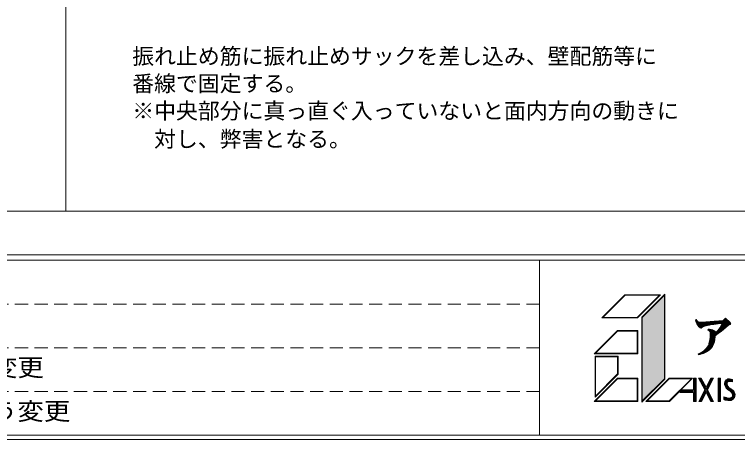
# Model space of a CAD drawing. Units: millimetres on the paper, enlarged 8 times, with parts at other scales. Extents: x -1603 to 1603, y -1111 to 1111.
# Drawn here: x -1064 to -535, y -1111 to -800 of the extents above; entities that cross this region are included whole.
import ezdxf
from ezdxf.enums import TextEntityAlignment as Align

# ---------------------------------------------------------------- set-up
doc = ezdxf.new("R2010")
doc.units = ezdxf.units.MM
doc.header["$LTSCALE"] = 8
doc.linetypes.add('DASHED1', pattern=[1.8, 1.2, -0.6])
for name, color, linetype, lineweight in [('0-0_', 7, 'Continuous', 9), ('1-0_', 7, 'Continuous', 9), ('4-0_通り芯', 5, 'Continuous', 9)]:
    doc.layers.add(name, color=color, linetype=linetype, lineweight=lineweight)
doc.styles.add('ＭＳ ゴシック', font='')
doc.styles.get('ＭＳ ゴシック').set_extended_font_data('MS Gothic')

msp = doc.modelspace()

# ---------------------------------------------------------------- linework, layer by layer
at = {"layer": '0-0_'}
for p, q in [((1600, -976), (-1600, -976)), ((1600, -980), (-1600, -980)), ((-680, -1108), (-680, -980)), ((-617.68, -1005.195), (-634.6, -1022.115)), ((-591.462, -1005.195), (-617.68, -1005.195)), ((-608.382, -1022.115), (-591.462, -1005.195)), ((-588.371, -1004.685), (-605.291, -1021.606)), ((-588.371, -1004.685), (-588.371, -1066.904)), ((-617.531, -1005.555), (-633.731, -1021.755)), ((-592.331, -1005.555), (-617.531, -1005.555)), ((-608.531, -1021.755), (-592.331, -1005.555)), ((-588.731, -1005.555), (-604.931, -1021.755)), ((-588.731, -1005.555), (-588.731, -1066.755)), ((-608.382, -1022.115), (-634.6, -1022.115)), ((-608.531, -1021.755), (-633.731, -1021.755)), ((-605.291, -1021.606), (-605.291, -1083.824)), ((-604.931, -1021.755), (-604.931, -1082.955)), ((-565.94, -1023.803), (-565.105, -1023.803)), ((-565.767, -1024.524), (-564.474, -1024.524)), ((-565.582, -1025.243), (-540.884, -1025.243)), ((-565.287, -1025.963), (-540.259, -1025.963)), ((-552.297, -1024.524), (-541.66, -1024.524)), ((-545.365, -1023.803), (-542.437, -1023.803)), ((-544.61, -1023.083), (-543.213, -1023.083)), ((-640, -1048.395), (-623.08, -1031.475)), ((-639.131, -1048.035), (-622.931, -1031.835)), ((-623.08, -1031.475), (-608.171, -1031.475)), ((-622.931, -1031.835), (-608.531, -1031.835)), ((-564.913, -1026.683), (-550.77, -1026.683)), ((-564.45, -1027.404), (-555.658, -1027.404)), ((-563.903, -1028.123), (-559.211, -1028.123)), ((-563.32, -1028.844), (-560.669, -1028.844)), ((-562.138, -1029.564), (-561.695, -1029.564)), ((-556.958, -1031.003), (-553.33, -1031.003)), ((-555.727, -1031.724), (-551.892, -1031.724)), ((-549.984, -1031.724), (-546.614, -1031.724)), ((-549.41, -1031.003), (-545.734, -1031.003)), ((-548.853, -1030.283), (-544.875, -1030.283)), ((-548.297, -1029.564), (-544.053, -1029.564)), ((-547.802, -1028.844), (-543.251, -1028.844)), ((-547.333, -1028.123), (-542.508, -1028.123)), ((-546.881, -1027.404), (-541.612, -1027.404)), ((-546.441, -1026.683), (-540.206, -1026.683)), ((-555.359, -1036.764), (-551.649, -1036.764)), ((-555.305, -1036.043), (-551.574, -1036.043)), ((-555.292, -1032.444), (-551.005, -1032.444)), ((-555.28, -1035.323), (-551.519, -1035.323)), ((-555.254, -1034.604), (-550.628, -1034.604)), ((-555.229, -1033.884), (-549.557, -1033.884)), ((-555.203, -1033.163), (-548.538, -1033.163)), ((-550.56, -1032.444), (-547.541, -1032.444)), ((-556.414, -1041.804), (-552.929, -1041.804)), ((-556.149, -1041.084), (-552.609, -1041.084)), ((-555.97, -1040.363), (-552.363, -1040.363)), ((-555.799, -1039.644), (-552.157, -1039.644)), ((-555.658, -1038.924), (-552.01, -1038.924)), ((-555.551, -1038.204), (-551.863, -1038.204)), ((-555.445, -1037.483), (-551.746, -1037.483)), ((-561.95, -1047.564), (-558.692, -1047.564)), ((-560.784, -1046.844), (-557.382, -1046.844)), ((-559.781, -1046.124), (-556.365, -1046.124)), ((-558.925, -1045.404), (-555.42, -1045.404)), ((-558.214, -1044.684), (-554.724, -1044.684)), ((-557.63, -1043.964), (-554.102, -1043.964)), ((-557.375, -1046.844), (-557.349, -1046.844)), ((-557.09, -1043.244), (-553.622, -1043.244)), ((-556.71, -1042.524), (-553.248, -1042.524)), ((-639.491, -1080.224), (-639.491, -1050.195)), ((-622.571, -1050.195), (-639.491, -1050.195)), ((-639.131, -1079.355), (-639.131, -1050.555)), ((-622.931, -1050.555), (-639.131, -1050.555)), ((-563.846, -1049.004), (-562.628, -1049.004)), ((-563.356, -1048.284), (-560.305, -1048.284)), ((-640, -1083.315), (-623.08, -1066.395)), ((-639.131, -1082.955), (-622.931, -1066.755)), ((-623.08, -1066.395), (-608.171, -1066.395)), ((-608.531, -1066.755), (-622.931, -1066.755)), ((-608.531, -1066.755), (-608.531, -1082.955)), ((-608.171, -1066.395), (-608.171, -1083.315)), ((-605.291, -1083.824), (-588.371, -1066.904)), ((-604.931, -1082.955), (-588.731, -1066.755)), ((-602.2, -1083.315), (-585.28, -1066.395)), ((-601.331, -1082.955), (-585.131, -1066.755)), ((-585.28, -1066.395), (-568.062, -1066.395)), ((-568.931, -1066.755), (-585.131, -1082.955)), ((-585.131, -1066.755), (-568.931, -1066.755)), ((-568.062, -1066.395), (-584.982, -1083.315)), ((-567.342, -1066.395), (-567.342, -1074.855)), ((-567.342, -1066.395), (-565.542, -1066.395)), ((-566.742, -1066.395), (-566.742, -1083.315)), ((-566.142, -1066.395), (-566.142, -1083.315)), ((-565.542, -1066.395), (-565.542, -1083.315)), ((-563.742, -1066.395), (-559.206, -1074.921)), ((-563.742, -1066.395), (-561.703, -1066.395)), ((-562.383, -1066.395), (-558.194, -1074.27)), ((-561.703, -1066.395), (-558.201, -1072.979)), ((-554.791, -1066.395), (-558.201, -1072.979)), ((-558.194, -1074.27), (-554.115, -1066.395)), ((-557.851, -1074.914), (-553.44, -1066.395)), ((-552.764, -1066.395), (-557.174, -1074.91)), ((-554.791, -1066.395), (-552.764, -1066.395)), ((-549.342, -1066.395), (-547.542, -1066.395)), ((-548.742, -1066.395), (-548.742, -1083.315)), ((-548.142, -1066.395), (-548.142, -1083.315)), ((-547.542, -1066.395), (-547.542, -1083.315)), ((-543.618, -1068.515), (-543.939, -1069.113)), ((-543.195, -1068.011), (-543.618, -1068.515)), ((-543.019, -1068.922), (-543.277, -1069.401)), ((-542.692, -1067.627), (-543.195, -1068.011)), ((-542.695, -1068.535), (-543.019, -1068.922)), ((-542.313, -1068.244), (-542.695, -1068.535)), ((-542.399, -1067.487), (-542.692, -1067.627)), ((-542.32, -1068.928), (-542.57, -1069.226)), ((-542.136, -1067.408), (-542.399, -1067.487)), ((-542.029, -1068.707), (-542.32, -1068.928)), ((-542.138, -1068.16), (-542.313, -1068.244)), ((-541.989, -1068.115), (-542.138, -1068.16)), ((-541.594, -1067.344), (-542.136, -1067.408)), ((-541.942, -1068.665), (-542.029, -1068.707)), ((-541.567, -1068.065), (-541.989, -1068.115)), ((-541.879, -1068.646), (-541.942, -1068.665)), ((-541.546, -1068.607), (-541.879, -1068.646)), ((-541.006, -1067.368), (-541.594, -1067.344)), ((-541.067, -1068.086), (-541.567, -1068.065)), ((-541.113, -1068.624), (-541.546, -1068.607)), ((-540.551, -1068.698), (-541.113, -1068.624)), ((-540.473, -1068.164), (-541.067, -1068.086)), ((-540.366, -1067.452), (-541.006, -1067.368)), ((-540.186, -1068.758), (-540.551, -1068.698)), ((-540.099, -1068.225), (-540.473, -1068.164)), ((-539.983, -1067.515), (-540.366, -1067.452)), ((-538.949, -1069.018), (-540.186, -1068.758)), ((-540.099, -1068.225), (-538.949, -1068.475)), ((-539.983, -1067.515), (-538.949, -1067.749)), ((-539.895, -1066.982), (-538.949, -1067.207)), ((-538.949, -1067.207), (-538.949, -1069.018)), ((-544.054, -1069.451), (-544.145, -1069.992)), ((-544.145, -1069.992), (-544.074, -1070.985)), ((-544.074, -1070.985), (-543.749, -1071.966)), ((-543.939, -1069.113), (-544.054, -1069.451)), ((-543.749, -1071.966), (-543.219, -1072.903)), ((-543.354, -1069.628), (-543.421, -1070.026)), ((-543.421, -1070.026), (-543.362, -1070.845)), ((-543.362, -1070.845), (-543.088, -1071.673)), ((-543.277, -1069.401), (-543.354, -1069.628)), ((-543.219, -1072.903), (-542.85, -1073.392)), ((-543.088, -1071.673), (-542.616, -1072.507)), ((-542.828, -1069.76), (-542.878, -1070.052)), ((-542.878, -1070.052), (-542.828, -1070.738)), ((-542.85, -1073.392), (-542.69, -1073.578)), ((-542.78, -1069.617), (-542.828, -1069.76)), ((-542.828, -1070.738), (-542.592, -1071.453)), ((-542.57, -1069.226), (-542.78, -1069.617)), ((-542.69, -1073.578), (-542.392, -1073.895)), ((-542.616, -1072.507), (-542.289, -1072.94)), ((-542.592, -1071.453), (-542.164, -1072.21)), ((-542.392, -1073.895), (-542.076, -1074.204)), ((-542.289, -1072.94), (-542.154, -1073.097)), ((-542.164, -1072.21), (-541.868, -1072.602)), ((-542.154, -1073.097), (-541.877, -1073.391)), ((-542.076, -1074.204), (-541.752, -1074.505)), ((-541.877, -1073.391), (-541.58, -1073.682)), ((-541.868, -1072.602), (-541.753, -1072.735)), ((-541.753, -1072.735), (-541.492, -1073.013)), ((-541.58, -1073.682), (-541.266, -1073.973)), ((-541.492, -1073.013), (-541.207, -1073.292)), ((-541.266, -1073.973), (-541.189, -1074.043)), ((-541.207, -1073.292), (-540.898, -1073.578)), ((-541.189, -1074.043), (-541.016, -1074.135)), ((-541.016, -1074.135), (-540.471, -1074.439)), ((-540.898, -1073.578), (-540.876, -1073.598)), ((-540.876, -1073.598), (-540.762, -1073.659)), ((-540.762, -1073.659), (-540.194, -1073.975)), ((-540.194, -1073.975), (-539.588, -1074.358)), ((-575.504, -1074.855), (-577.304, -1076.655)), ((-577.304, -1076.655), (-567.342, -1076.655)), ((-576.704, -1076.055), (-567.342, -1076.055)), ((-576.104, -1075.455), (-567.342, -1075.455)), ((-575.504, -1074.855), (-567.342, -1074.855)), ((-567.342, -1076.655), (-567.342, -1083.315)), ((-559.206, -1074.921), (-563.553, -1083.315)), ((-558.187, -1075.561), (-562.202, -1083.315)), ((-558.179, -1076.852), (-561.526, -1083.315)), ((-558.187, -1075.561), (-554.062, -1083.315)), ((-558.179, -1076.852), (-554.742, -1083.315)), ((-557.851, -1074.914), (-553.383, -1083.315)), ((-557.174, -1074.91), (-552.703, -1083.315)), ((-541.752, -1074.505), (-541.607, -1074.637)), ((-541.607, -1074.637), (-541.366, -1074.764)), ((-541.366, -1074.764), (-540.835, -1075.06)), ((-540.835, -1075.06), (-540.311, -1075.392)), ((-540.471, -1074.439), (-539.897, -1074.802)), ((-540.311, -1075.392), (-539.802, -1075.782)), ((-539.897, -1074.802), (-539.339, -1075.23)), ((-539.802, -1075.782), (-539.512, -1076.05)), ((-539.588, -1074.358), (-538.99, -1074.817)), ((-539.512, -1076.05), (-539.211, -1076.378)), ((-539.339, -1075.23), (-539.002, -1075.541)), ((-539.211, -1076.378), (-538.769, -1076.999)), ((-539.002, -1075.541), (-538.651, -1075.924)), ((-538.99, -1074.817), (-538.62, -1075.159)), ((-538.769, -1076.999), (-538.442, -1077.709)), ((-538.651, -1075.924), (-538.143, -1076.637)), ((-538.395, -1079.333), (-538.636, -1079.909)), ((-538.62, -1075.159), (-538.23, -1075.584)), ((-538.442, -1077.709), (-538.293, -1078.47)), ((-538.313, -1078.951), (-538.395, -1079.333)), ((-538.293, -1078.47), (-538.313, -1078.951)), ((-538.23, -1075.584), (-537.674, -1076.365)), ((-538.143, -1076.637), (-537.752, -1077.486)), ((-537.752, -1077.486), (-537.57, -1078.415)), ((-537.596, -1079.041), (-537.705, -1079.549)), ((-537.674, -1076.365), (-537.235, -1077.319)), ((-537.57, -1078.415), (-537.596, -1079.041)), ((-537.235, -1077.319), (-537.028, -1078.373)), ((-537.058, -1079.109), (-537.187, -1079.711)), ((-537.028, -1078.373), (-537.058, -1079.109)), ((-608.171, -1083.315), (-640, -1083.315)), ((-608.531, -1082.955), (-639.131, -1082.955)), ((-584.982, -1083.315), (-602.2, -1083.315)), ((-601.331, -1082.955), (-585.131, -1082.955)), ((-565.542, -1083.315), (-567.342, -1083.315)), ((-563.553, -1083.315), (-561.526, -1083.315)), ((-554.742, -1083.315), (-552.703, -1083.315)), ((-545.204, -1081.894), (-545.204, -1079.881)), ((-545.204, -1079.881), (-544.692, -1080.169)), ((-544.846, -1080.686), (-545.204, -1080.466)), ((-545.05, -1081.377), (-545.204, -1081.201)), ((-545.072, -1081.934), (-545.204, -1081.894)), ((-544.617, -1082.068), (-545.072, -1081.934)), ((-544.937, -1081.41), (-545.05, -1081.377)), ((-544.456, -1081.552), (-544.937, -1081.41)), ((-544.577, -1080.766), (-544.846, -1080.686)), ((-544.266, -1082.169), (-544.617, -1082.068)), ((-544.297, -1080.849), (-544.577, -1080.766)), ((-544.112, -1081.652), (-544.456, -1081.552)), ((-543.912, -1080.96), (-544.297, -1080.849)), ((-543.886, -1082.275), (-544.266, -1082.169)), ((-543.757, -1081.751), (-544.112, -1081.652)), ((-543.565, -1081.056), (-543.912, -1080.96)), ((-543.648, -1082.339), (-543.886, -1082.275)), ((-543.512, -1081.816), (-543.757, -1081.751)), ((-543.128, -1082.469), (-543.648, -1082.339)), ((-543.317, -1081.123), (-543.565, -1081.056)), ((-543.009, -1081.942), (-543.512, -1081.816)), ((-542.861, -1081.237), (-543.317, -1081.123)), ((-542.169, -1082.651), (-543.128, -1082.469)), ((-542.104, -1082.114), (-543.009, -1081.942)), ((-542.016, -1081.397), (-542.861, -1081.237)), ((-541.061, -1082.71), (-542.169, -1082.651)), ((-541.093, -1082.167), (-542.104, -1082.114)), ((-541.137, -1081.444), (-542.016, -1081.397)), ((-540.269, -1081.294), (-541.137, -1081.444)), ((-540.059, -1081.989), (-541.093, -1082.167)), ((-539.901, -1082.509), (-541.061, -1082.71)), ((-539.769, -1081.072), (-540.269, -1081.294)), ((-539.421, -1081.706), (-540.059, -1081.989)), ((-539.16, -1082.181), (-539.901, -1082.509)), ((-539.447, -1080.858), (-539.769, -1081.072)), ((-538.998, -1080.432), (-539.447, -1080.858)), ((-538.997, -1081.423), (-539.421, -1081.706)), ((-538.658, -1081.847), (-539.16, -1082.181)), ((-538.636, -1079.909), (-538.998, -1080.432)), ((-538.449, -1080.903), (-538.997, -1081.423)), ((-538.037, -1081.256), (-538.658, -1081.847)), ((-538.001, -1080.257), (-538.449, -1080.903)), ((-537.525, -1080.518), (-538.037, -1081.256)), ((-537.705, -1079.549), (-538.001, -1080.257)), ((-537.187, -1079.711), (-537.525, -1080.518)), ((-1603.2, -1111.2), (1603.2, -1111.2))]:
    msp.add_line(p, q, dxfattribs=at)
at = {"layer": '0-0_', "linetype": 'DASHED1'}
for p, q in [((-680, -1012), (-1480, -1012)), ((-680, -1044), (-1480, -1044)), ((-680, -1076), (-1480, -1076))]:
    msp.add_line(p, q, dxfattribs=at)
at = {"layer": '0-0_'}
for points in [[(1600, 1108), (1600, -1108), (-1600, -1108)], [(-543.922, -1022.426), (-545.656, -1024.082), (-558.353, -1024.926), (-562.75, -1025.196), (-563.865, -1024.96), (-564.206, -1024.757), (-564.825, -1024.217), (-565.352, -1023.44), (-565.971, -1023.676), (-565.63, -1025.095), (-565.475, -1025.568), (-565.042, -1026.48), (-564.484, -1027.359), (-563.432, -1028.744), (-563.091, -1029.048), (-562.471, -1029.487), (-561.883, -1029.622), (-561.45, -1029.487), (-560.923, -1029.014), (-560.118, -1028.473), (-559.777, -1028.339), (-559.065, -1028.068), (-558.198, -1027.865), (-553.924, -1027.089), (-552.438, -1026.886), (-549.372, -1026.514), (-546.152, -1026.21), (-547.143, -1027.832), (-548.133, -1029.352), (-549.465, -1031.075), (-550.735, -1032.663), (-551.942, -1031.683), (-552.407, -1031.413), (-553.398, -1030.973), (-553.274, -1031.007), (-554.451, -1030.669), (-554.884, -1030.568), (-555.752, -1030.433), (-556.68, -1030.399), (-556.959, -1031.007)], [(-547.143, -1032.156), (-545.161, -1030.534), (-543.426, -1029.014), (-542.033, -1027.663), (-541.321, -1027.223), (-540.391, -1026.987), (-540.082, -1026.48), (-540.268, -1025.94), (-540.825, -1025.298), (-543.922, -1022.426)], [(-640, -1048.395), (-608.171, -1048.395), (-608.171, -1031.475)], [(-639.131, -1048.035), (-608.531, -1048.035), (-608.531, -1031.835)], [(-556.959, -1031.007), (-555.875, -1031.581), (-555.628, -1031.818), (-555.318, -1032.325), (-555.194, -1032.899), (-555.318, -1036.413), (-555.442, -1037.46), (-555.72, -1039.352), (-555.69, -1039.183), (-556.123, -1041.007), (-556.309, -1041.547), (-556.712, -1042.527), (-557.176, -1043.406), (-558.384, -1044.892), (-558.879, -1045.365), (-559.963, -1046.277), (-559.87, -1046.21), (-561.233, -1047.155), (-561.759, -1047.46), (-562.812, -1048.034), (-563.989, -1048.574), (-563.741, -1049.318), (-560.985, -1048.541), (-560.18, -1048.237), (-558.631, -1047.561), (-559.127, -1047.797), (-557.238, -1046.784), (-557.393, -1046.851), (-555.628, -1045.601), (-555.132, -1045.128), (-554.203, -1044.115), (-553.46, -1043), (-552.5, -1040.838), (-552.159, -1039.656), (-551.85, -1038.135), (-551.757, -1037.561), (-551.602, -1036.413), (-551.509, -1035.196), (-549.248, -1033.676), (-547.143, -1032.156)], [(-639.491, -1080.224), (-622.571, -1063.304), (-622.571, -1050.195)], [(-639.131, -1079.355), (-622.931, -1063.155), (-622.931, -1050.555)], [(-563.062, -1066.395), (-558.529, -1074.917), (-562.877, -1083.315)], [(-549.342, -1066.395), (-549.342, -1083.315), (-547.542, -1083.315)], [(-544.692, -1080.169), (-544.487, -1080.23), (-544.132, -1080.334), (-543.774, -1080.438), (-543.408, -1080.54), (-543.191, -1080.598), (-542.743, -1080.71), (-541.952, -1080.86), (-541.168, -1080.902), (-540.427, -1080.774), (-540.03, -1080.598), (-539.786, -1080.435), (-539.41, -1080.078), (-539.112, -1079.648), (-538.912, -1079.171), (-538.851, -1078.883), (-538.835, -1078.511), (-538.959, -1077.877), (-539.239, -1077.271), (-539.632, -1076.719), (-539.895, -1076.432), (-540.151, -1076.195), (-540.62, -1075.836), (-541.113, -1075.524), (-541.622, -1075.24), (-541.92, -1075.082), (-542.115, -1074.904), (-542.449, -1074.594), (-542.777, -1074.274), (-543.093, -1073.938), (-543.27, -1073.732), (-543.672, -1073.2), (-544.245, -1072.186), (-544.608, -1071.091), (-544.689, -1069.966), (-544.579, -1069.318), (-544.436, -1068.896), (-544.067, -1068.211), (-543.571, -1067.619), (-542.975, -1067.164)], [(-542.975, -1067.164), (-542.595, -1066.982), (-542.245, -1066.877), (-541.615, -1066.802), (-540.96, -1066.829), (-540.288, -1066.917), (-539.895, -1066.982)]]:
    msp.add_lwpolyline(points, dxfattribs=at)
at = {"layer": '0-0_', "color": 30}
for points in [[(-604.931, -1082.955), (-588.731, -1066.755), (-604.931, -1021.755), (-588.731, -1005.555)], [(-567.342, -1083.315), (-565.542, -1083.315), (-565.542, -1066.395)], [(-567.342, -1083.315), (-565.542, -1066.395), (-567.342, -1066.395)], [(-561.703, -1066.395), (-563.742, -1066.395), (-559.206, -1074.921)], [(-559.206, -1074.921), (-558.201, -1072.979), (-561.703, -1066.395)], [(-559.206, -1074.921), (-557.174, -1074.91), (-552.764, -1066.395)], [(-559.206, -1074.921), (-552.764, -1066.395), (-558.201, -1072.979)], [(-552.764, -1066.395), (-554.791, -1066.395), (-558.201, -1072.979)], [(-549.342, -1066.395), (-549.342, -1083.315), (-547.542, -1066.395), (-547.542, -1083.315)], [(-542.975, -1067.164), (-544.579, -1069.318), (-544.689, -1069.966)], [(-542.975, -1067.164), (-544.689, -1069.966), (-542.878, -1070.052)], [(-542.975, -1067.164), (-544.436, -1068.896), (-544.579, -1069.318)], [(-542.975, -1067.164), (-544.067, -1068.211), (-544.436, -1068.896)], [(-542.975, -1067.164), (-543.571, -1067.619), (-544.067, -1068.211)], [(-540.96, -1066.829), (-542.595, -1066.982), (-542.975, -1067.164)], [(-540.96, -1066.829), (-542.975, -1067.164), (-542.32, -1068.928)], [(-542.975, -1067.164), (-542.878, -1070.052), (-542.828, -1069.76)], [(-542.975, -1067.164), (-542.828, -1069.76), (-542.78, -1069.617)], [(-542.975, -1067.164), (-542.78, -1069.617), (-542.57, -1069.226)], [(-542.975, -1067.164), (-542.57, -1069.226), (-542.32, -1068.928)], [(-540.96, -1066.829), (-542.245, -1066.877), (-542.595, -1066.982)], [(-540.96, -1066.829), (-542.32, -1068.928), (-542.029, -1068.707)], [(-540.96, -1066.829), (-541.615, -1066.802), (-542.245, -1066.877)], [(-540.96, -1066.829), (-542.029, -1068.707), (-541.942, -1068.665)], [(-540.96, -1066.829), (-541.942, -1068.665), (-541.879, -1068.646)], [(-540.96, -1066.829), (-541.879, -1068.646), (-541.546, -1068.607)], [(-540.96, -1066.829), (-541.546, -1068.607), (-541.113, -1068.624)], [(-539.895, -1066.982), (-540.96, -1066.829), (-541.113, -1068.624)], [(-539.895, -1066.982), (-541.113, -1068.624), (-540.551, -1068.698)], [(-539.895, -1066.982), (-540.288, -1066.917), (-540.96, -1066.829)], [(-539.895, -1066.982), (-540.551, -1068.698), (-540.186, -1068.758)], [(-539.895, -1066.982), (-540.186, -1068.758), (-538.949, -1067.207)], [(-538.949, -1069.018), (-538.949, -1067.207), (-540.186, -1068.758)], [(-542.878, -1070.052), (-544.689, -1069.966), (-544.608, -1071.091)], [(-542.878, -1070.052), (-544.608, -1071.091), (-544.245, -1072.186)], [(-542.878, -1070.052), (-544.245, -1072.186), (-543.672, -1073.2)], [(-542.878, -1070.052), (-543.672, -1073.2), (-543.27, -1073.732)], [(-543.27, -1073.732), (-542.828, -1070.738), (-542.878, -1070.052)], [(-543.27, -1073.732), (-542.592, -1071.453), (-542.828, -1070.738)], [(-543.27, -1073.732), (-542.164, -1072.21), (-542.592, -1071.453)], [(-543.27, -1073.732), (-541.868, -1072.602), (-542.164, -1072.21)], [(-543.27, -1073.732), (-541.753, -1072.735), (-541.868, -1072.602)], [(-543.27, -1073.732), (-541.492, -1073.013), (-541.753, -1072.735)], [(-541.207, -1073.292), (-541.492, -1073.013), (-543.27, -1073.732)], [(-541.207, -1073.292), (-543.27, -1073.732), (-543.093, -1073.938)], [(-541.207, -1073.292), (-543.093, -1073.938), (-542.777, -1074.274)], [(-541.207, -1073.292), (-542.777, -1074.274), (-542.449, -1074.594)], [(-541.207, -1073.292), (-542.449, -1074.594), (-541.92, -1075.082)], [(-541.207, -1073.292), (-541.92, -1075.082), (-540.876, -1073.598)], [(-541.92, -1075.082), (-541.622, -1075.24), (-540.876, -1073.598)], [(-538.99, -1074.817), (-540.876, -1073.598), (-541.622, -1075.24)], [(-538.99, -1074.817), (-540.194, -1073.975), (-540.876, -1073.598)], [(-538.99, -1074.817), (-539.588, -1074.358), (-540.194, -1073.975)], [(-575.504, -1074.855), (-577.304, -1076.655), (-567.342, -1076.655)], [(-567.342, -1074.855), (-575.504, -1074.855), (-567.342, -1076.655)], [(-559.206, -1074.921), (-563.553, -1083.315), (-558.179, -1076.852)], [(-563.553, -1083.315), (-561.526, -1083.315), (-558.179, -1076.852)], [(-559.206, -1074.921), (-554.742, -1083.315), (-557.174, -1074.91)], [(-559.206, -1074.921), (-558.179, -1076.852), (-554.742, -1083.315)], [(-554.742, -1083.315), (-552.703, -1083.315), (-557.174, -1074.91)], [(-538.99, -1074.817), (-541.622, -1075.24), (-541.113, -1075.524)], [(-538.99, -1074.817), (-541.113, -1075.524), (-540.62, -1075.836)], [(-538.99, -1074.817), (-540.62, -1075.836), (-540.151, -1076.195)], [(-537.235, -1077.319), (-538.99, -1074.817), (-540.151, -1076.195)], [(-537.235, -1077.319), (-540.151, -1076.195), (-539.895, -1076.432)], [(-537.235, -1077.319), (-539.895, -1076.432), (-539.632, -1076.719)], [(-537.235, -1077.319), (-539.632, -1076.719), (-539.239, -1077.271)], [(-537.235, -1077.319), (-539.239, -1077.271), (-538.959, -1077.877)], [(-538.037, -1081.256), (-538.912, -1079.171), (-539.112, -1079.648)], [(-537.235, -1077.319), (-538.62, -1075.159), (-538.99, -1074.817)], [(-538.037, -1081.256), (-537.235, -1077.319), (-538.959, -1077.877)], [(-538.037, -1081.256), (-538.959, -1077.877), (-538.835, -1078.511)], [(-538.037, -1081.256), (-538.851, -1078.883), (-538.912, -1079.171)], [(-538.037, -1081.256), (-538.835, -1078.511), (-538.851, -1078.883)], [(-537.235, -1077.319), (-538.23, -1075.584), (-538.62, -1075.159)], [(-537.235, -1077.319), (-537.674, -1076.365), (-538.23, -1075.584)], [(-538.037, -1081.256), (-537.028, -1078.373), (-537.235, -1077.319)], [(-538.037, -1081.256), (-537.058, -1079.109), (-537.028, -1078.373)], [(-538.037, -1081.256), (-537.187, -1079.711), (-537.058, -1079.109)], [(-545.204, -1081.894), (-544.692, -1080.169), (-545.204, -1079.881)], [(-545.204, -1081.894), (-543.774, -1080.438), (-544.692, -1080.169)], [(-545.204, -1081.894), (-543.191, -1080.598), (-543.774, -1080.438)], [(-545.204, -1081.894), (-542.743, -1080.71), (-543.191, -1080.598)], [(-545.204, -1081.894), (-541.952, -1080.86), (-542.743, -1080.71)], [(-545.204, -1081.894), (-541.168, -1080.902), (-541.952, -1080.86)], [(-545.204, -1081.894), (-541.061, -1082.71), (-541.168, -1080.902)], [(-545.204, -1081.894), (-544.617, -1082.068), (-544.266, -1082.169)], [(-545.204, -1081.894), (-544.266, -1082.169), (-543.648, -1082.339)], [(-545.204, -1081.894), (-543.648, -1082.339), (-543.128, -1082.469)], [(-545.204, -1081.894), (-543.128, -1082.469), (-542.169, -1082.651)], [(-545.204, -1081.894), (-542.169, -1082.651), (-541.061, -1082.71)], [(-541.061, -1082.71), (-540.427, -1080.774), (-541.168, -1080.902)], [(-541.061, -1082.71), (-538.037, -1081.256), (-539.112, -1079.648)], [(-541.061, -1082.71), (-539.112, -1079.648), (-539.41, -1080.078)], [(-541.061, -1082.71), (-539.41, -1080.078), (-539.786, -1080.435)], [(-541.061, -1082.71), (-539.786, -1080.435), (-540.03, -1080.598)], [(-541.061, -1082.71), (-540.03, -1080.598), (-540.427, -1080.774)], [(-541.061, -1082.71), (-538.658, -1081.847), (-538.037, -1081.256)], [(-541.061, -1082.71), (-539.16, -1082.181), (-538.658, -1081.847)], [(-541.061, -1082.71), (-539.901, -1082.509), (-539.16, -1082.181)], [(-538.037, -1081.256), (-537.525, -1080.518), (-537.187, -1079.711)]]:
    msp.add_solid(points, dxfattribs=at)
at = {"layer": '1-0_'}
for p, q in [((-1026.667, -500), (-1026.667, -944)), ((-40, -944), (-1520, -944))]:
    msp.add_line(p, q, dxfattribs=at)

# ---------------------------------------------------------------- texts
at = {"layer": '0-0_', "color": 2, "style": 'ＭＳ ゴシック', "width": 1.1}
for s, p in [('カタログVol.9改訂に伴う変更', (-1304, -1068.8)), ('カタログVol.9.2改訂に伴う変更', (-1304, -1100.8))]:
    msp.add_text(s, height=12.9, dxfattribs=at).set_placement(p, align=Align.BOTTOM_LEFT)
at = {"layer": '4-0_通り芯', "color": 7, "style": 'ＭＳ ゴシック'}
for s, p in [('振れ止め筋に振れ止めサックを差し込み、壁配筋等に', (-978.15, -840)), ('番線で固定する。', (-978.15, -860)), ('※中央部分に真っ直ぐ入っていないと面内方向の動きに', (-978.15, -880)), ('\u3000対し、弊害となる。', (-978.15, -900.667))]:
    msp.add_text(s, height=11.73, dxfattribs=at).set_placement(p, align=Align.BOTTOM_LEFT)

doc.saveas('drawing.dxf')
